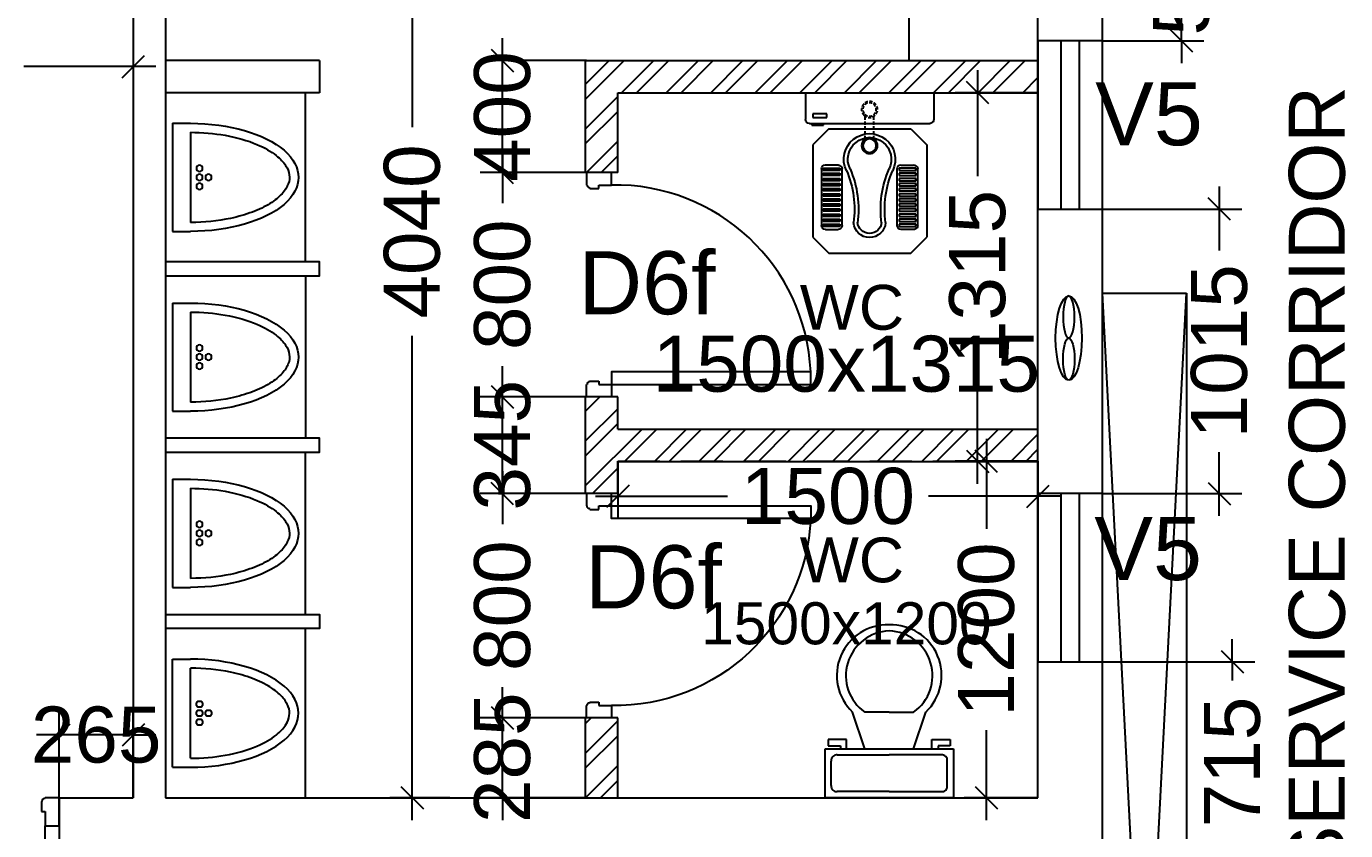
# Model space of a CAD drawing. Extents: x 6345096 to 6738923, y -6490958 to -6305885.
# Drawn here: x 6646148 to 6650858, y -6409542 to -6406673 of the extents above; entities that cross this region are included whole.
import ezdxf
from ezdxf.enums import TextEntityAlignment as Align

# ---------------------------------------------------------------- set-up
doc = ezdxf.new("R2010")
doc.units = 0
doc.header["$LTSCALE"] = 600
doc.header["$MEASUREMENT"] = 0
doc.header["$PDMODE"] = 35
doc.linetypes.add('HIDDEN', pattern=[0.375, 0.25, -0.125])
doc.layers.get('0').update_dxf_attribs({"linetype": 'CONTINUOUS'})
doc.layers.get('Defpoints').update_dxf_attribs({"linetype": 'CONTINUOUS'})
for name, color, linetype in [('8', 8, 'CONTINUOUS'), ('DOOR', 32, 'CONTINUOUS'), ('Duct', 8, 'CONTINUOUS'), ('Exaust', 8, 'CONTINUOUS'), ('HS', 251, 'CONTINUOUS'), ('joinery', 7, 'CONTINUOUS'), ('Room Dim', 1, 'CONTINUOUS'), ('T Wall', 8, 'CONTINUOUS'), ('TEXT', 6, 'CONTINUOUS'), ('toi-fix', 46, 'CONTINUOUS'), ('Toi. Wall Hat', 3, 'CONTINUOUS'), ('Walls', 7, 'CONTINUOUS'), ('WIN', 151, 'CONTINUOUS'), ('Working Dim', 5, 'CONTINUOUS')]:
    doc.layers.add(name, color=color, linetype=linetype)
doc.styles.add('ari', font='arial.ttf')
doc.styles.add('ARIAL', font='arial.ttf')
doc.dimstyles.new('int. dim', dxfattribs={"dimtxt": 200, "dimasz": 80, "dimexe": 80, "dimexo": 0, "dimgap": 70, "dimtad": 0, "dimdec": 0, "dimzin": 12, "dimdsep": 46, "dimtxsty": 'ari', "dimblk": 'OBLIQUE', "dimcen": 2, "dimdle": 80, "dimclrd": 256, "dimclre": 256, "dimclrt": 6, "dimadec": 0, "dimazin": 0, "dimtfac": 1, "dimtdec": 0, "dimtix": 1, "dimtmove": 2, "dimatfit": 3, "dimfxl": 1, "dimtolj": 1, "dimtzin": 0, "dimlwd": -1, "dimlwe": -1, "dimarcsym": 0})

# ---------------------------------------------------------------- blocks, each defined once
blk = doc.blocks.new('A$C153C7E87')
at = {"layer": 'Exaust', "color": 10, "extrusion": (0, 0, -1)}
for centre, major_axis, ratio in [((0, 0), (150.2, 0.1), 0.312125), ((-75.1, 0), (75.1, 0), 0.271389)]:
    blk.add_ellipse(centre, major_axis=major_axis, ratio=ratio, start_param=3.141593, end_param=9.424778, dxfattribs=at)
at = {"layer": 'Exaust', "color": 10}
blk.add_ellipse((75.1, 0), major_axis=(75.1, 0), ratio=0.271389, dxfattribs=at)
blk = doc.blocks.new('Z$W@#1841')
at = {"layer": 'DOOR'}
for p, q in [((-267.6, -167.4), (-317.3, -167.4)), ((-317.3, -167.4), (-317.3, -267.4)), ((-267.6, -217.9), (-267.6, -167.4)), ((533, -217.9), (533, -167.4)), ((533, -167.4), (582.7, -167.4)), ((582.7, -167.4), (582.7, -267.4)), ((-254.1, -217.9), (-267.6, -217.9)), ((-254.1, -253.9), (-254.1, -217.9)), ((519.5, -253.9), (519.5, -217.9)), ((519.5, -217.9), (533, -217.9)), ((-317.3, -267.4), (-267.6, -267.4)), ((-267.6, -267.4), (-267.6, -265.2)), ((-254.1, -253.9), (-256.3, -253.9)), ((519.5, -253.9), (521.7, -253.9)), ((533, -267.4), (533, -265.2)), ((582.7, -267.4), (533, -267.4))]:
    blk.add_line(p, q, dxfattribs=at)
blk.add_lwpolyline([(482.5, 633.2), (482.5, -167.4), (533, -167.4), (533, 633.2)], close=True, dxfattribs=at)
at = {"layer": 'DOOR', "color": 145}
blk.add_arc((518.4, -152.1), 786.1, 92.6177, 181.1129, dxfattribs=at)
at = {"layer": 'DOOR'}
for centre, start, end in [((-267.6, -253.9), 270, 0), ((533, -253.9), 180, 270)]:
    blk.add_arc(centre, 11.2, start, end, dxfattribs=at)
blk = doc.blocks.new('A$C70ED7303')
at = {"layer": 'toi-fix', "color": 8}
for p, q in [((0, 0), (229, 0)), ((229, 0), (229, -174.4)), ((-229, 0), (0, 0)), ((-229, -174.4), (-229, 0)), ((-207.2, -43.6), (-207.2, -130.8)), ((0, -21.8), (-185.4, -21.8)), ((0, -21.8), (185.4, -21.8)), ((207.2, -43.6), (207.2, -130.8)), ((229, -174.4), (-229, -174.4)), ((-218.1, -207.2), (-218.1, -185.4)), ((-218.1, -185.4), (-174.4, -185.4)), ((-185.4, -152.6), (0, -152.6)), ((-174.4, -185.4), (-174.4, -174.4)), ((-152.6, -174.4), (-152.6, -207.2)), ((-87.2, -174.4), (-130.8, -305.3)), ((185.4, -152.6), (0, -152.6)), ((87.2, -174.4), (130.8, -305.3)), ((152.6, -174.4), (152.6, -207.2)), ((174.4, -185.4), (174.4, -174.4)), ((218.1, -185.4), (174.4, -185.4)), ((218.1, -207.2), (218.1, -185.4)), ((-152.6, -207.2), (-218.1, -207.2)), ((152.6, -207.2), (218.1, -207.2)), ((0, -305.3), (-87.2, -305.3)), ((0, -305.3), (87.2, -305.3))]:
    blk.add_line(p, q, dxfattribs=at)
for centre, major_axis, start_param, end_param in [((-188.1, -40.9), (13.6, -13.6), 2.214297, 4.068888), ((188.1, -40.9), (13.6, -13.6), 0.643501, 2.498091), ((-188.1, -133.6), (-13.6, -13.6), 5.35589, 7.21048), ((188.1, -133.6), (-13.6, -13.6), 0.643501, 2.498091), ((-6.6, -436.2), (-127.6, -127.6), 4.686239, 7.105146), ((4.7, -435.5), (-112.7, -112.7), 4.541602, 7.039318), ((6.6, -436.2), (55.8, -171.6), -0.351019, 2.067888), ((-4.7, -435.5), (-112.7, -112.7), 0.814663, 3.31238)]:
    blk.add_ellipse(centre, major_axis=major_axis, ratio=1, start_param=start_param, end_param=end_param, dxfattribs=at)
blk = doc.blocks.new('URI')
at = {"layer": 'toi-fix', "color": 8}
for p, q in [((0, 0), (0, 75)), ((412.5, 75), (37.5, 75)), ((450, 0), (450, 75)), ((450, 0), (0, 0))]:
    blk.add_line(p, q, dxfattribs=at)
for centre in [(187.5, 112.5), (225, 150), (225, 112.5), (262.5, 112.5)]:
    blk.add_circle(centre, 13, dxfattribs=at)
blk.add_ellipse((225, 75), major_axis=(0, -450), ratio=0.5, start_param=1.570796, end_param=4.712389, dxfattribs=at)
blk.add_open_spline([(412.5, 75), (412.5, 124.2), (408.2, 173.3), (391.4, 268.1), (378.3, 313.3), (348.4, 383.5), (332.7, 410.7), (302.5, 449), (288.3, 462.2), (261, 480.2), (247.9, 485), (222.9, 488.5), (210.7, 487.2), (184.7, 477.8), (170.9, 469.5), (143, 444.1), (129.1, 427.1), (103, 385.3), (91, 360.6), (70, 305.1), (61.2, 274.4), (43.3, 189.6), (37.5, 132.5), (37.5, 75.3), (37.5, 75.1), (37.5, 75)], degree=3, knots=[1.570797, 1.570797, 1.570797, 1.570797, 1.912721, 1.912721, 2.274933, 2.274933, 2.575852, 2.575852, 2.824182, 2.824182, 3.072511, 3.072511, 3.320841, 3.320841, 3.569171, 3.569171, 3.817501, 3.817501, 4.06583, 4.06583, 4.31416, 4.31416, 4.71135, 4.71135, 4.712389, 4.712389, 4.712389, 4.712389], dxfattribs=at)
blk = doc.blocks.new('A$C37B60793')
at = {"layer": 'toi-fix', "color": 8}
for p, q in [((0, 303.1), (127, 303.1)), ((0, -306.5), (0, 303.1)), ((146, -287.4), (146, 284.1)), ((171.2, 195), (247.4, 271.2)), ((247.4, 271.2), (685.9, 271.2)), ((762.1, 195), (685.9, 271.2)), ((171.2, -195.4), (171.2, 195)), ((343.3, 148.1), (343.3, 207.9)), ((358.5, 218.7), (358.5, 139.2)), ((369.5, 218.7), (358.5, 218.7)), ((362.3, 226.9), (630.5, 226.9)), ((369.5, 139.2), (369.5, 218.7)), ((382.7, 218.7), (382.7, 139.2)), ((393.7, 218.7), (382.7, 218.7)), ((393.7, 139.2), (393.7, 218.7)), ((406.9, 218.7), (406.9, 139.2)), ((417.9, 218.7), (406.9, 218.7)), ((417.9, 139.2), (417.9, 218.7)), ((431, 218.7), (431, 139.2)), ((442.1, 218.7), (431, 218.7)), ((442.1, 139.2), (442.1, 218.7)), ((455.2, 218.7), (455.2, 139.2)), ((466.3, 218.7), (455.2, 218.7)), ((466.3, 139.2), (466.3, 218.7)), ((479.4, 218.7), (479.4, 139.2)), ((490.5, 218.7), (479.4, 218.7)), ((490.5, 139.2), (490.5, 218.7)), ((503.6, 218.7), (503.6, 139.2)), ((514.6, 218.7), (503.6, 218.7)), ((514.6, 139.2), (514.6, 218.7)), ((527.8, 218.7), (527.8, 139.2)), ((538.8, 218.7), (527.8, 218.7)), ((538.8, 139.2), (538.8, 218.7)), ((552, 218.7), (552, 139.2)), ((563, 218.7), (552, 218.7)), ((563, 139.2), (563, 218.7)), ((576.2, 218.7), (576.2, 139.2)), ((587.2, 218.7), (576.2, 218.7)), ((587.2, 139.2), (587.2, 218.7)), ((600.4, 218.7), (600.4, 139.2)), ((611.4, 218.7), (600.4, 218.7)), ((611.4, 139.2), (611.4, 218.7)), ((624.5, 218.7), (624.5, 139.2)), ((635.6, 218.7), (624.5, 218.7)), ((635.6, 139.2), (635.6, 218.7)), ((649.5, 207.9), (649.5, 148.1)), ((762.1, -195.4), (762.1, 195)), ((358.5, 139.2), (369.5, 139.2)), ((630.5, 129.1), (362.3, 129.1)), ((382.7, 139.2), (393.7, 139.2)), ((406.9, 139.2), (417.9, 139.2)), ((431, 139.2), (442.1, 139.2)), ((455.2, 139.2), (466.3, 139.2)), ((479.4, 139.2), (490.5, 139.2)), ((503.6, 139.2), (514.6, 139.2)), ((527.8, 139.2), (538.8, 139.2)), ((552, 139.2), (563, 139.2)), ((576.2, 139.2), (587.2, 139.2)), ((600.4, 139.2), (611.4, 139.2)), ((624.5, 139.2), (635.6, 139.2)), ((343.3, -151.5), (343.3, -211.2)), ((358.5, -222), (358.5, -142.6)), ((358.5, -142.6), (369.5, -142.6)), ((630.5, -132.4), (362.3, -132.4)), ((369.5, -142.6), (369.5, -222)), ((382.7, -222), (382.7, -142.6)), ((382.7, -142.6), (393.7, -142.6)), ((393.7, -142.6), (393.7, -222)), ((406.9, -222), (406.9, -142.6)), ((406.9, -142.6), (417.9, -142.6)), ((417.9, -142.6), (417.9, -222)), ((431, -222), (431, -142.6)), ((431, -142.6), (442.1, -142.6)), ((442.1, -142.6), (442.1, -222)), ((455.2, -222), (455.2, -142.6)), ((455.2, -142.6), (466.3, -142.6)), ((466.3, -142.6), (466.3, -222)), ((479.4, -222), (479.4, -142.6)), ((479.4, -142.6), (490.5, -142.6)), ((490.5, -142.6), (490.5, -222)), ((503.6, -222), (503.6, -142.6)), ((503.6, -142.6), (514.6, -142.6)), ((514.6, -142.6), (514.6, -222)), ((527.8, -222), (527.8, -142.6)), ((527.8, -142.6), (538.8, -142.6)), ((538.8, -142.6), (538.8, -222)), ((552, -222), (552, -142.6)), ((552, -142.6), (563, -142.6)), ((563, -142.6), (563, -222)), ((576.2, -222), (576.2, -142.6)), ((576.2, -142.6), (587.2, -142.6)), ((587.2, -142.6), (587.2, -222)), ((600.4, -222), (600.4, -142.6)), ((600.4, -142.6), (611.4, -142.6)), ((611.4, -142.6), (611.4, -222)), ((624.5, -222), (624.5, -142.6)), ((624.5, -142.6), (635.6, -142.6)), ((635.6, -142.6), (635.6, -222)), ((649.5, -211.2), (649.5, -151.5)), ((117.8, -205), (100.3, -205)), ((100.3, -205), (100.3, -270.7)), ((117.8, -270.7), (117.8, -205)), ((153.7, -221.4), (147.5, -221.4)), ((147.5, -221.4), (147.5, -276.8)), ((153.7, -276.8), (153.7, -221.4)), ((171.2, -195.4), (247.4, -271.6)), ((369.5, -222), (358.5, -222)), ((362.3, -230.3), (630.5, -230.3)), ((393.7, -222), (382.7, -222)), ((417.9, -222), (406.9, -222)), ((442.1, -222), (431, -222)), ((466.3, -222), (455.2, -222)), ((490.5, -222), (479.4, -222)), ((514.6, -222), (503.6, -222)), ((538.8, -222), (527.8, -222)), ((563, -222), (552, -222)), ((587.2, -222), (576.2, -222)), ((611.4, -222), (600.4, -222)), ((635.6, -222), (624.5, -222)), ((685.9, -271.6), (762.1, -195.4)), ((0, -306.5), (127, -306.5)), ((100.3, -270.7), (117.8, -270.7)), ((147.5, -276.8), (153.7, -276.8)), ((247.4, -271.6), (685.9, -271.6))]:
    blk.add_line(p, q, dxfattribs=at)
at = {"layer": 'toi-fix', "color": 8, "linetype": 'HIDDEN', "ltscale": 0.1}
for p, q in [((219.3, 19), (111.7, 19)), ((219.3, -22.3), (111.7, -22.3))]:
    blk.add_line(p, q, dxfattribs=at)
at = {"layer": 'toi-fix', "color": 8, "extrusion": (0, 0, -1)}
for centre, major_axis, start_param, end_param in [((127, 284.1), (-13.5, -13.5), 2.356194, 3.926991), ((362.3, 207.9), (13.5, -13.5), 2.356194, 3.926991), ((630.5, 207.9), (-13.5, -13.5), 2.356194, 3.926991), ((316.3, -1.7), (0, -122.2), -0.449608, 3.591264), ((362.3, 148.1), (-13.5, -13.5), -0.785398, 0.785398), ((630.5, 148.1), (-13.5, -13.5), 3.926991, 5.497787), ((316.3, -1.7), (0, -103.2), -0.449671, 3.591202), ((554, 536.4), (-29.4, -484.3), -0.19615, 0.346746), ((554, 536.4), (-11.6, -466), -0.160496, 0.3824), ((611.1, -1.7), (-54, -54), 2.434309, 5.419673), ((251.3, -1.7), (-26.9, -26.9), 0.785398, 7.068583), ((251.3, -1.7), (-22.5, -22.5), 0.785398, 7.068583), ((611.1, -1.7), (40.6, -40.6), 4.005105, 6.990469), ((554, -539.7), (29.4, -484.3), 2.794864, 3.33776), ((554, -539.7), (11.6, -466), 2.7592, 3.302095), ((362.3, -151.5), (13.5, -13.5), 2.356194, 3.926991), ((630.5, -151.5), (13.5, -13.5), 3.926991, 5.497787), ((362.3, -211.2), (-13.5, -13.5), -0.785398, 0.785398), ((630.5, -211.2), (13.5, -13.5), 5.497787, 7.068583), ((127, -287.4), (13.5, -13.5), 5.497787, 7.068583)]:
    blk.add_ellipse(centre, major_axis=major_axis, ratio=1, start_param=start_param, end_param=end_param, dxfattribs=at)
at = {"layer": 'toi-fix', "color": 8, "linetype": 'HIDDEN', "ltscale": 0.1, "extrusion": (0, 0, -1)}
for major_axis, start_param, end_param in [((26.9, -26.9), 2.356194490188911, 8.639379797368496), ((22.5, -22.5), 2.356194490188169, 8.639379797367756)]:
    blk.add_ellipse((79.7, -1.7), major_axis=major_axis, ratio=1, start_param=start_param, end_param=end_param, dxfattribs=at)
blk = doc.blocks.new('_Oblique')
at = {"color": 0, "linetype": 'ByBlock', "lineweight": -2}
blk.add_line((-0.5, -0.5), (0.5, 0.5), dxfattribs=at)
blk = doc.blocks.new('*D1047')
at = {"layer": 'Defpoints', "color": 0, "transparency": 16777216}
for p in [(6649989.5, -6408939.7, 3.4), (6650453.3, -6408939.7), (6649988.8, -6409654.7)]:
    blk.add_point(p, dxfattribs=at)
at = {"layer": 'Working Dim', "transparency": 16777216}
for p, q in [((6650453.3, -6408939.7), (6650453.3, -6408859.7)), ((6649989.5, -6408939.7), (6650533.3, -6408939.7)), ((6650453.3, -6408939.7), (6650453.3, -6409006.4)), ((6650453.3, -6409654.7), (6650453.3, -6409588.1)), ((6649988.8, -6409654.7), (6650533.3, -6409654.7)), ((6650453.3, -6409654.7), (6650453.3, -6409734.7))]:
    blk.add_line(p, q, dxfattribs=at)
at = {"layer": 'Working Dim', "transparency": 16777216, "xscale": 80, "yscale": 80, "zscale": 80}
for p, rotation in [((6650453.3, -6408939.7), 270), ((6650453.3, -6409654.7), 90)]:
    blk.add_blockref('_Oblique', p, dxfattribs=dict(at, rotation=rotation))
at = {"layer": 'Working Dim', "color": 6, "transparency": 16777216, "insert": (6650453.3, -6409297.2), "char_height": 200, "attachment_point": 5, "rotation": 90, "style": 'ari'}
blk.add_mtext('\\A1;715', dxfattribs=at)
blk = doc.blocks.new('*D1048')
at = {"layer": 'Defpoints', "color": 0, "transparency": 16777216}
for p in [(6649989.5, -6407324.7, 3.4), (6650407, -6407324.7), (6649989.5, -6408339.7, 3.4)]:
    blk.add_point(p, dxfattribs=at)
at = {"layer": 'Working Dim', "transparency": 16777216}
for p, q in [((6650407, -6407244.7), (6650407, -6407472.3)), ((6649989.5, -6407324.7), (6650487, -6407324.7)), ((6650407, -6408419.7), (6650407, -6408192.2)), ((6649989.5, -6408339.7), (6650487, -6408339.7))]:
    blk.add_line(p, q, dxfattribs=at)
at = {"layer": 'Working Dim', "transparency": 16777216, "xscale": 80, "yscale": 80, "zscale": 80}
for p, rotation in [((6650407, -6407324.7), 90), ((6650407, -6408339.7), 270)]:
    blk.add_blockref('_Oblique', p, dxfattribs=dict(at, rotation=rotation))
at = {"layer": 'Working Dim', "color": 6, "transparency": 16777216, "insert": (6650407, -6407832.2), "char_height": 200, "attachment_point": 5, "rotation": 90, "style": 'ari'}
blk.add_mtext('\\A1;1015', dxfattribs=at)
blk = doc.blocks.new('*D1050')
at = {"layer": 'Defpoints', "color": 0, "transparency": 16777216}
for p in [(6648259.5, -6408224.7, 3.4), (6649759.5, -6408224.7, 3.4), (6649759.5, -6408349.4)]:
    blk.add_point(p, dxfattribs=at)
at = {"layer": 'Working Dim', "transparency": 16777216}
for p, q in [((6648259.5, -6408224.7), (6648259.5, -6408429.4)), ((6649759.5, -6408224.7), (6649759.5, -6408429.4)), ((6648179.5, -6408349.4), (6648650.6, -6408349.4)), ((6649839.5, -6408349.4), (6649368.4, -6408349.4))]:
    blk.add_line(p, q, dxfattribs=at)
at = {"layer": 'Working Dim', "transparency": 16777216, "xscale": 80, "yscale": 80, "zscale": 80, "rotation": 180}
blk.add_blockref('_Oblique', (6648259.5, -6408349.4), dxfattribs=at)
at = {"layer": 'Working Dim', "transparency": 16777216, "xscale": 80, "yscale": 80, "zscale": 80}
blk.add_blockref('_Oblique', (6649759.5, -6408349.4), dxfattribs=at)
at = {"layer": 'Working Dim', "color": 6, "transparency": 16777216, "insert": (6649009.5, -6408349.4), "char_height": 200, "attachment_point": 5, "style": 'ari'}
blk.add_mtext('\\A1;1500', dxfattribs=at)
blk = doc.blocks.new('*D1051')
at = {"layer": 'Defpoints', "color": 0, "transparency": 16777216}
for p in [(6649759.5, -6406909.7, 3.4), (6649543.8, -6408224.7), (6649759.5, -6408224.7)]:
    blk.add_point(p, dxfattribs=at)
at = {"layer": 'Working Dim', "transparency": 16777216}
for p, q in [((6649543.8, -6406829.7), (6649543.8, -6407207.3)), ((6649759.5, -6406909.7), (6649463.8, -6406909.7)), ((6649543.8, -6408304.7), (6649543.8, -6407927.2)), ((6649759.5, -6408224.7), (6649463.8, -6408224.7))]:
    blk.add_line(p, q, dxfattribs=at)
at = {"layer": 'Working Dim', "transparency": 16777216, "xscale": 80, "yscale": 80, "zscale": 80}
for p, rotation in [((6649543.8, -6406909.7), 90), ((6649543.8, -6408224.7), 270)]:
    blk.add_blockref('_Oblique', p, dxfattribs=dict(at, rotation=rotation))
at = {"layer": 'Working Dim', "color": 6, "transparency": 16777216, "insert": (6649543.8, -6407567.2), "char_height": 200, "attachment_point": 5, "rotation": 90, "style": 'ari'}
blk.add_mtext('\\A1;1315', dxfattribs=at)
blk = doc.blocks.new('*D1052')
at = {"layer": 'Defpoints', "color": 0, "transparency": 16777216}
for p in [(6649759.5, -6408224.7), (6649575.4, -6409424.7), (6649759.5, -6409424.7, 3.4)]:
    blk.add_point(p, dxfattribs=at)
at = {"layer": 'Working Dim', "transparency": 16777216}
for p, q in [((6649575.4, -6408144.7), (6649575.4, -6408465.9)), ((6649759.5, -6408224.7), (6649495.4, -6408224.7)), ((6649575.4, -6409504.7), (6649575.4, -6409183.6)), ((6649759.5, -6409424.7), (6649495.4, -6409424.7))]:
    blk.add_line(p, q, dxfattribs=at)
at = {"layer": 'Working Dim', "transparency": 16777216, "xscale": 80, "yscale": 80, "zscale": 80}
for p, rotation in [((6649575.4, -6408224.7), 90), ((6649575.4, -6409424.7), 270)]:
    blk.add_blockref('_Oblique', p, dxfattribs=dict(at, rotation=rotation))
at = {"layer": 'Working Dim', "color": 6, "transparency": 16777216, "insert": (6649575.4, -6408824.7), "char_height": 200, "attachment_point": 5, "rotation": 90, "style": 'ari'}
blk.add_mtext('\\A1;1200', dxfattribs=at)
blk = doc.blocks.new('*D1061')
at = {"layer": 'Defpoints', "color": 0, "transparency": 16777216}
for p in [(6647659.4, -6405384.7, 3.4), (6647525.2, -6409424.7), (6647659.4, -6409424.7, 3.4)]:
    blk.add_point(p, dxfattribs=at)
at = {"layer": 'Working Dim', "transparency": 16777216}
for p, q in [((6647525.2, -6405304.7), (6647525.2, -6407032.4)), ((6647659.4, -6405384.7), (6647445.2, -6405384.7)), ((6647525.2, -6409504.7), (6647525.2, -6407777.1)), ((6647659.4, -6409424.7), (6647445.2, -6409424.7))]:
    blk.add_line(p, q, dxfattribs=at)
at = {"layer": 'Working Dim', "transparency": 16777216, "xscale": 80, "yscale": 80, "zscale": 80}
for p, rotation in [((6647525.2, -6405384.7), 90), ((6647525.2, -6409424.7), 270)]:
    blk.add_blockref('_Oblique', p, dxfattribs=dict(at, rotation=rotation))
at = {"layer": 'Working Dim', "color": 6, "transparency": 16777216, "insert": (6647525.2, -6407404.7), "char_height": 200, "attachment_point": 5, "rotation": 90, "style": 'ari'}
blk.add_mtext('\\A1;4040', dxfattribs=at)
blk = doc.blocks.new('*D1066')
at = {"layer": 'Defpoints', "color": 0, "transparency": 16777216}
for p in [(6645029.4, -6406682.1, 3.4), (6646529.4, -6406682.1, 3.4), (6646529.4, -6406816.7)]:
    blk.add_point(p, dxfattribs=at)
at = {"layer": 'Working Dim', "transparency": 16777216}
for p, q in [((6645029.4, -6406682.1), (6645029.4, -6406896.7)), ((6646529.4, -6406682.1), (6646529.4, -6406896.7)), ((6644949.4, -6406816.7), (6645420.5, -6406816.7)), ((6646609.4, -6406816.7), (6646138.2, -6406816.7))]:
    blk.add_line(p, q, dxfattribs=at)
at = {"layer": 'Working Dim', "transparency": 16777216, "xscale": 80, "yscale": 80, "zscale": 80, "rotation": 180}
blk.add_blockref('_Oblique', (6645029.4, -6406816.7), dxfattribs=at)
at = {"layer": 'Working Dim', "transparency": 16777216, "xscale": 80, "yscale": 80, "zscale": 80}
blk.add_blockref('_Oblique', (6646529.4, -6406816.7), dxfattribs=at)
at = {"layer": 'Working Dim', "color": 6, "transparency": 16777216, "insert": (6645779.4, -6406816.7), "char_height": 200, "attachment_point": 5, "style": 'ari'}
blk.add_mtext('\\A1;1500', dxfattribs=at)
blk = doc.blocks.new('*D1303')
at = {"layer": 'Defpoints', "color": 0, "transparency": 16777216}
for p in [(6649989.5, -6406219.9, 3.4), (6650272, -6406219.9), (6649989.5, -6406724.7, 3.4)]:
    blk.add_point(p, dxfattribs=at)
at = {"layer": 'Working Dim', "transparency": 16777216}
for p, q in [((6650272, -6406219.9), (6650272, -6406139.9)), ((6649989.5, -6406219.9), (6650352, -6406219.9)), ((6650272, -6406724.7), (6650272, -6406219.9)), ((6649989.5, -6406724.7), (6650352, -6406724.7)), ((6650272, -6406724.7), (6650272, -6406804.7))]:
    blk.add_line(p, q, dxfattribs=at)
at = {"layer": 'Working Dim', "transparency": 16777216, "xscale": 80, "yscale": 80, "zscale": 80}
for p, rotation in [((6650272, -6406219.9), 270), ((6650272, -6406724.7), 90)]:
    blk.add_blockref('_Oblique', p, dxfattribs=dict(at, rotation=rotation))
at = {"layer": 'Working Dim', "color": 6, "transparency": 16777216, "insert": (6650272, -6406472.3), "char_height": 200, "attachment_point": 5, "rotation": 90, "style": 'ari'}
blk.add_mtext('\\A1;505', dxfattribs=at)
blk = doc.blocks.new('*D1404')
at = {"layer": 'Defpoints', "color": 0, "transparency": 16777216}
for p in [(6646264.4, -6409200.9), (6646264.4, -6409424.7, 3.4), (6646529.4, -6409424.7)]:
    blk.add_point(p, dxfattribs=at)
at = {"layer": 'Working Dim', "transparency": 16777216}
for p, q in [((6646264.4, -6409424.7), (6646264.4, -6409120.9)), ((6646529.4, -6409424.7), (6646529.4, -6409120.9)), ((6646264.4, -6409200.9), (6646184.4, -6409200.9)), ((6646529.4, -6409200.9), (6646264.4, -6409200.9)), ((6646529.4, -6409200.9), (6646609.4, -6409200.9))]:
    blk.add_line(p, q, dxfattribs=at)
at = {"layer": 'Working Dim', "transparency": 16777216, "xscale": 80, "yscale": 80, "zscale": 80}
blk.add_blockref('_Oblique', (6646264.4, -6409200.9), dxfattribs=at)
at = {"layer": 'Working Dim', "transparency": 16777216, "xscale": 80, "yscale": 80, "zscale": 80, "rotation": 180}
blk.add_blockref('_Oblique', (6646529.4, -6409200.9), dxfattribs=at)
at = {"layer": 'Working Dim', "color": 6, "transparency": 16777216, "insert": (6646396.9, -6409200.9), "char_height": 200, "attachment_point": 5, "style": 'ari'}
blk.add_mtext('\\A1;265', dxfattribs=at)
blk = doc.blocks.new('*D1405')
at = {"layer": 'Defpoints', "color": 0, "transparency": 16777216}
for p in [(6647847.5, -6409139.7), (6648147.6, -6409139.7, 3.4), (6648144.5, -6409424.7, 3.4)]:
    blk.add_point(p, dxfattribs=at)
at = {"layer": 'Working Dim', "transparency": 16777216}
for p, q in [((6647847.5, -6409139.7), (6647847.5, -6409059.7)), ((6648147.6, -6409139.7), (6647767.5, -6409139.7)), ((6647847.5, -6409424.7), (6647847.5, -6409139.7)), ((6648144.5, -6409424.7), (6647767.5, -6409424.7)), ((6647847.5, -6409424.7), (6647847.5, -6409504.7))]:
    blk.add_line(p, q, dxfattribs=at)
at = {"layer": 'Working Dim', "transparency": 16777216, "xscale": 80, "yscale": 80, "zscale": 80}
for p, rotation in [((6647847.5, -6409139.7), 270), ((6647847.5, -6409424.7), 90)]:
    blk.add_blockref('_Oblique', p, dxfattribs=dict(at, rotation=rotation))
at = {"layer": 'Working Dim', "color": 6, "transparency": 16777216, "insert": (6647847.5, -6409282.2), "char_height": 200, "attachment_point": 5, "rotation": 90, "style": 'ari'}
blk.add_mtext('\\A1;285', dxfattribs=at)
blk = doc.blocks.new('*D1406')
at = {"layer": 'Defpoints', "color": 0, "transparency": 16777216}
for p in [(6647847.5, -6408339.7), (6648144.5, -6408339.7, 3.4), (6648147.6, -6409139.7, 3.4)]:
    blk.add_point(p, dxfattribs=at)
at = {"layer": 'Working Dim', "transparency": 16777216}
for p, q in [((6647847.5, -6408259.7), (6647847.5, -6408449)), ((6648144.5, -6408339.7), (6647767.5, -6408339.7)), ((6647847.5, -6409219.7), (6647847.5, -6409030.5)), ((6648147.6, -6409139.7), (6647767.5, -6409139.7))]:
    blk.add_line(p, q, dxfattribs=at)
at = {"layer": 'Working Dim', "transparency": 16777216, "xscale": 80, "yscale": 80, "zscale": 80}
for p, rotation in [((6647847.5, -6408339.7), 90), ((6647847.5, -6409139.7), 270)]:
    blk.add_blockref('_Oblique', p, dxfattribs=dict(at, rotation=rotation))
at = {"layer": 'Working Dim', "color": 6, "transparency": 16777216, "insert": (6647847.5, -6408739.7), "char_height": 200, "attachment_point": 5, "rotation": 90, "style": 'ari'}
blk.add_mtext('\\A1;800', dxfattribs=at)
blk = doc.blocks.new('*D1407')
at = {"layer": 'Defpoints', "color": 0, "transparency": 16777216}
for p in [(6647847.5, -6407994.7), (6648144.5, -6407994.7, 3.4), (6648144.5, -6408339.7, 3.4)]:
    blk.add_point(p, dxfattribs=at)
at = {"layer": 'Working Dim', "transparency": 16777216}
for p, q in [((6647847.5, -6407994.7), (6647847.5, -6407914.7)), ((6648144.5, -6407994.7), (6647767.5, -6407994.7)), ((6647847.5, -6408339.7), (6647847.5, -6407994.7)), ((6648144.5, -6408339.7), (6647767.5, -6408339.7)), ((6647847.5, -6408339.7), (6647847.5, -6408419.7))]:
    blk.add_line(p, q, dxfattribs=at)
at = {"layer": 'Working Dim', "transparency": 16777216, "xscale": 80, "yscale": 80, "zscale": 80}
for p, rotation in [((6647847.5, -6407994.7), 270), ((6647847.5, -6408339.7), 90)]:
    blk.add_blockref('_Oblique', p, dxfattribs=dict(at, rotation=rotation))
at = {"layer": 'Working Dim', "color": 6, "transparency": 16777216, "insert": (6647847.5, -6408167.2), "char_height": 200, "attachment_point": 5, "rotation": 90, "style": 'ari'}
blk.add_mtext('\\A1;345', dxfattribs=at)
blk = doc.blocks.new('*D1408')
at = {"layer": 'Defpoints', "color": 0, "transparency": 16777216}
for p in [(6647847.5, -6407194.7), (6648147.6, -6407194.7, 3.4), (6648144.5, -6407994.7, 3.4)]:
    blk.add_point(p, dxfattribs=at)
at = {"layer": 'Working Dim', "transparency": 16777216}
for p, q in [((6647847.5, -6407114.7), (6647847.5, -6407304)), ((6648147.6, -6407194.7), (6647767.5, -6407194.7)), ((6647847.5, -6408074.7), (6647847.5, -6407885.5)), ((6648144.5, -6407994.7), (6647767.5, -6407994.7))]:
    blk.add_line(p, q, dxfattribs=at)
at = {"layer": 'Working Dim', "transparency": 16777216, "xscale": 80, "yscale": 80, "zscale": 80}
for p, rotation in [((6647847.5, -6407194.7), 90), ((6647847.5, -6407994.7), 270)]:
    blk.add_blockref('_Oblique', p, dxfattribs=dict(at, rotation=rotation))
at = {"layer": 'Working Dim', "color": 6, "transparency": 16777216, "insert": (6647847.5, -6407594.7), "char_height": 200, "attachment_point": 5, "rotation": 90, "style": 'ari'}
blk.add_mtext('\\A1;800', dxfattribs=at)
blk = doc.blocks.new('*D1409')
at = {"layer": 'Defpoints', "color": 0, "transparency": 16777216}
for p in [(6647847.5, -6406794.7), (6648147.6, -6406794.7, 3.4), (6648147.6, -6407194.7, 3.4)]:
    blk.add_point(p, dxfattribs=at)
at = {"layer": 'Working Dim', "transparency": 16777216}
for p, q in [((6647847.5, -6406794.7), (6647847.5, -6406714.7)), ((6648147.6, -6406794.7), (6647767.5, -6406794.7)), ((6647847.5, -6407194.7), (6647847.5, -6406794.7)), ((6648147.6, -6407194.7), (6647767.5, -6407194.7)), ((6647847.5, -6407194.7), (6647847.5, -6407274.7))]:
    blk.add_line(p, q, dxfattribs=at)
at = {"layer": 'Working Dim', "transparency": 16777216, "xscale": 80, "yscale": 80, "zscale": 80}
for p, rotation in [((6647847.5, -6406794.7), 270), ((6647847.5, -6407194.7), 90)]:
    blk.add_blockref('_Oblique', p, dxfattribs=dict(at, rotation=rotation))
at = {"layer": 'Working Dim', "color": 6, "transparency": 16777216, "insert": (6647847.5, -6406994.7), "char_height": 200, "attachment_point": 5, "rotation": 90, "style": 'ari'}
blk.add_mtext('\\A1;400', dxfattribs=at)
blk = doc.blocks.new('A$C2CD672AE')
at = {"layer": 'T Wall', "color": 8, "linetype": 'HIDDEN', "ltscale": 10000}
for p, q in [((116875, 49629.2, 3.4), (116325, 49629.2, 3.4)), ((116875, 49629.2, 3.4), (116875, 49514.2, 3.4)), ((116875, 49514.2, 3.4), (116325, 49514.2, 3.4))]:
    blk.add_line(p, q, dxfattribs=at)
at = {"layer": 'T Wall', "color": 8, "linetype": 'HIDDEN'}
for p, q in [((117825.1, 49629.2, 3.4), (119440.1, 49629.2, 3.4)), ((117825.1, 49229.2, 3.4), (117825.1, 49629.2, 3.4)), ((117940.1, 49514.2, 3.4), (119440.1, 49514.2, 3.4)), ((117940.1, 49229.2, 3.4), (117940.1, 49514.2, 3.4)), ((117940.1, 49229.2, 3.4), (117825.1, 49229.2, 3.4)), ((117825.1, 48084.2, 3.4), (117825.1, 48429.2, 3.4)), ((117940.1, 48429.2, 3.4), (117825.1, 48429.2, 3.4)), ((117940.1, 48314.2, 3.4), (117940.1, 48429.2, 3.4)), ((117940.1, 48314.2, 3.4), (119440.1, 48314.2, 3.4)), ((117940.1, 48199.2, 3.4), (119440.1, 48199.2, 3.4)), ((117940.1, 48084.2, 3.4), (117940.1, 48199.2, 3.4)), ((117940.1, 48084.2, 3.4), (117825.1, 48084.2, 3.4)), ((117825.1, 46999.2, 3.4), (117825.1, 47284.2, 3.4)), ((117940.1, 47284.2, 3.4), (117825.1, 47284.2, 3.4)), ((117940.1, 46999.2, 3.4), (117940.1, 47284.2, 3.4))]:
    blk.add_line(p, q, dxfattribs=at)
at = {"layer": 'T Wall', "color": 8, "linetype": 'HIDDEN', "ltscale": 10000, "elevation": 3.4}
for points in [[(116825, 48910.4), (116825, 49514.2)], [(116325, 48860.4), (116875, 48860.4), (116875, 48910.4), (116325, 48910.4)], [(116825, 48860.4), (116825, 48281.7)], [(116325, 48231.7), (116875, 48231.7), (116875, 48281.7), (116325, 48281.7)], [(116825, 47652.9), (116825, 48231.7)], [(116325, 47652.9), (116875, 47652.9), (116875, 47602.9), (116325, 47602.9)], [(116825, 46998.6), (116825, 47602.9)]]:
    blk.add_lwpolyline(points, dxfattribs=at)
at = {"layer": 'toi-fix', "color": 8, "linetype": 'HIDDEN'}
blk.add_line((118980.4, 49629.2, 3.4), (118980.4, 51039.2, 3.4), dxfattribs=at)
at = {"layer": 'Walls', "color": 8, "linetype": 'HIDDEN'}
for p, q in [((119670.1, 43009.2), (119670.1, 52014)), ((116210, 51154.2), (116210, 46999.2)), ((116325, 51039.2), (116325, 46999.2)), ((119440.1, 46999.2), (119440.1, 51039.2)), ((115945, 46999.2), (116210, 46999.2)), ((115945, 46999.2), (115945, 46769.2)), ((116325, 46999.2), (119440.1, 46999.2))]:
    blk.add_line(p, q, dxfattribs=at)

msp = doc.modelspace()

# ---------------------------------------------------------------- hatches: boundary and pattern name
at = {"layer": 'Toi. Wall Hat'}
h = msp.add_hatch(dxfattribs=at)
h.set_pattern_fill('ANSI32', color=10, scale=300, style=0)
h.set_pattern_definition([(45, (6648144.49, -6409424.75), (-79.5495, 79.5495), []), (45, (6648197.53, -6409424.75), (-79.5495, 79.5495), [])])
h.paths.add_polyline_path([(6649759.493, -6406909.748), (6649759.493, -6406794.748), (6648144.493, -6406794.748), (6648144.493, -6407194.748), (6648259.493, -6407194.748), (6648259.493, -6406909.748)])
h.paths.add_polyline_path([(6648259.493, -6408109.748), (6648259.493, -6407994.748), (6648144.493, -6407994.748), (6648144.493, -6408339.748), (6648259.493, -6408339.748), (6648259.493, -6408224.748), (6649759.493, -6408224.748), (6649759.493, -6408109.748)])
h.paths.add_polyline_path([(6648259.493, -6409139.748), (6648144.493, -6409139.748), (6648144.493, -6409424.748), (6648259.493, -6409424.748)])

# ---------------------------------------------------------------- linework, layer by layer
at = {"layer": 'Duct', "color": 8, "linetype": 'HIDDEN', "ltscale": 600}
for p, q in [((6649989.493, -6413414.748, 3.429), (6650289.493, -6407624.749, 3.429)), ((6650289.493, -6413414.748), (6649989.493, -6407624.749, 4.112))]:
    msp.add_line(p, q, dxfattribs=at)
at = {"layer": 'Duct', "color": 7, "linetype": 'HIDDEN', "ltscale": 600, "elevation": 3.429}
msp.add_lwpolyline([(6650289.493, -6413414.748), (6649989.493, -6413414.748), (6649989.493, -6407624.749), (6649989.493, -6407624.749), (6650289.493, -6407624.749), (6650289.493, -6407624.749), (6650289.493, -6413414.75), (6649989.493, -6413414.748)], dxfattribs=at)
at = {"layer": 'T Wall', "color": 6, "linetype": 'Continuous', "ltscale": 10000}
for p, q in [((6647194.357, -6406794.748, 3.429), (6646644.357, -6406794.748, 3.429)), ((6647194.357, -6406794.748, 3.429), (6647194.357, -6406909.748, 3.429)), ((6647194.357, -6406909.748, 3.429), (6646644.357, -6406909.748, 3.429))]:
    msp.add_line(p, q, dxfattribs=at)
at = {"layer": 'T Wall', "color": 6, "linetype": 'Continuous'}
for p, q in [((6648144.493, -6406794.748, 3.429), (6649759.493, -6406794.748, 3.429)), ((6648144.493, -6407194.748, 3.429), (6648144.493, -6406794.748, 3.429)), ((6648259.493, -6406909.748, 3.429), (6649759.493, -6406909.748, 3.429)), ((6648259.493, -6407194.748, 3.429), (6648259.493, -6406909.748, 3.429)), ((6648259.493, -6407194.748, 3.429), (6648144.493, -6407194.748, 3.429)), ((6648144.493, -6408339.748, 3.429), (6648144.493, -6407994.748, 3.429)), ((6648259.493, -6407994.748, 3.429), (6648144.493, -6407994.748, 3.429)), ((6648259.493, -6408109.748, 3.429), (6648259.493, -6407994.748, 3.429)), ((6648259.493, -6408109.748, 3.429), (6649759.493, -6408109.748, 3.429)), ((6648259.493, -6408224.748, 3.429), (6649759.493, -6408224.748, 3.429)), ((6648259.493, -6408339.748, 3.429), (6648259.493, -6408224.748, 3.429)), ((6648259.493, -6408339.748, 3.429), (6648144.493, -6408339.748, 3.429)), ((6648144.493, -6409424.748, 3.429), (6648144.493, -6409139.748, 3.429)), ((6648259.493, -6409139.748, 3.429), (6648144.493, -6409139.748, 3.429)), ((6648259.493, -6409424.748, 3.429), (6648259.493, -6409139.748, 3.429))]:
    msp.add_line(p, q, dxfattribs=at)
at = {"layer": 'T Wall', "color": 6, "linetype": 'Continuous', "ltscale": 10000, "elevation": 3.429}
for points in [[(6647144.357, -6407513.498), (6647144.357, -6406909.748)], [(6646644.357, -6407563.498), (6647194.357, -6407563.498), (6647194.357, -6407513.498), (6646644.357, -6407513.498)], [(6647144.357, -6407563.498), (6647144.357, -6408142.248)], [(6646644.357, -6408192.248), (6647194.357, -6408192.248), (6647194.357, -6408142.248), (6646644.357, -6408142.248)], [(6647144.357, -6408770.998), (6647144.357, -6408192.248)], [(6646644.357, -6408770.998), (6647194.357, -6408770.998), (6647194.357, -6408820.998), (6646644.357, -6408820.998)], [(6647144.357, -6409425.292), (6647144.357, -6408820.998)]]:
    msp.add_lwpolyline(points, dxfattribs=at)
at = {"layer": 'toi-fix'}
msp.add_line((6649299.772, -6406794.748, 3.429), (6649299.772, -6405384.749, 3.429), dxfattribs=at)
at = {"layer": 'Walls'}
for p, q in [((6649989.493, -6413414.748), (6649989.492, -6404409.869)), ((6646529.357, -6405269.749), (6646529.357, -6409424.748)), ((6646644.357, -6405384.749), (6646644.357, -6409424.748)), ((6649759.493, -6409424.748), (6649759.493, -6405384.749)), ((6646264.357, -6409424.748), (6646529.357, -6409424.748)), ((6646264.357, -6409424.748), (6646264.357, -6409654.748)), ((6646644.357, -6409424.748), (6649759.493, -6409424.748))]:
    msp.add_line(p, q, dxfattribs=at)
at = {"layer": 'WIN', "linetype": 'Continuous'}
for points, elevation in [([(6649989.493, -6407324.748), (6649989.493, -6406724.748), (6649759.493, -6406724.748), (6649759.492, -6407324.748)], 3.429), ([(6649908.152, -6407324.748), (6649908.152, -6406724.748), (6649840.833, -6406724.748), (6649840.833, -6407324.748)], 3.429), ([(6649989.493, -6408939.748), (6649989.493, -6408339.748), (6649759.493, -6408339.748), (6649759.492, -6408939.748)], 4.125), ([(6649908.151, -6408939.748), (6649908.151, -6408339.748), (6649840.833, -6408339.748), (6649840.833, -6408939.748)], 4.125)]:
    msp.add_lwpolyline(points, close=True, dxfattribs=dict(at, elevation=elevation))

# ---------------------------------------------------------------- block references
at = {"layer": 'DOOR', "yscale": 0.8571428582072258, "zscale": 0.8571428582072258, "rotation": 270}
for p, xscale in [((6646669.357, -6407404.47, 3.429), -0.8571428582072258), ((6646669.357, -6408045.741, 3.429), -0.8571428582072258), ((6646669.357, -6408674.491, 3.429), -0.8571428582072258), ((6646669.357, -6408930.278, 3.429), 0.8571428582072258)]:
    msp.add_blockref('URI', p, dxfattribs=dict(at, xscale=xscale))
at = {"layer": 'DOOR', "linetype": 'Continuous', "yscale": 0.8887360543012619, "zscale": 0.8887360543012619, "rotation": 270}
for p, xscale in [((6648385.292, -6407476.739, 3.429), 0.8887360543012619), ((6648385.292, -6408857.758, 3.429), -0.8887360543012619)]:
    msp.add_blockref('Z$W@#1841', p, dxfattribs=dict(at, xscale=xscale))
at = {"layer": 'DOOR', "linetype": 'Continuous', "rotation": 180}
msp.add_blockref('Z$W@#1841', (6645947.073, -6409692.157, 3.429), dxfattribs=at)
at = {"layer": 'Exaust', "linetype": 'Continuous', "xscale": -1, "rotation": 270}
msp.add_blockref('A$C153C7E87', (6649869.493, -6407785.059, 3.429), dxfattribs=at)
at = {"layer": 'HS'}
msp.add_blockref('A$C2CD672AE', (6530319.294, -6456423.902, 8.17), dxfattribs=at)
at = {"layer": 'toi-fix', "color": 7, "xscale": 0.7511875331401825, "yscale": 0.7511875331401825, "zscale": 0.7511875331401825, "rotation": 270}
msp.add_blockref('A$C37B60793', (6649159.493, -6406909.708, 3.429), dxfattribs=at)
at = {"layer": 'toi-fix', "linetype": 'Continuous', "rotation": 180}
msp.add_blockref('A$C70ED7303', (6649228.388, -6409424.748, 3.429), dxfattribs=at)

# ---------------------------------------------------------------- texts
at = {"layer": '8', "color": 6, "style": 'ari'}
for p in [(6648363.64, -6407700.215), (6648386.76, -6408749.139)]:
    msp.add_text('D6f', height=225, dxfattribs=at).set_placement(p, align=Align.CENTER)
at = {"layer": 'joinery', "style": 'ari'}
for p in [(6650155.968, -6407097.151, 3.429), (6650152.767, -6408648.218, 4.125)]:
    msp.add_text('V5', height=225, dxfattribs=at).set_placement(p, align=Align.CENTER)
at = {"layer": 'Room Dim', "style": 'ARIAL'}
for s, height, p in [('1500x1315', 200, (6649075.431, -6407976.344, 3.429)), ('1500x1200', 150, (6649075.431, -6408877.497, 3.429))]:
    msp.add_text(s, height=height, dxfattribs=at).set_placement(p, align=Align.CENTER)
at = {"layer": 'TEXT', "color": 7, "style": 'ARIAL'}
msp.add_text('1200 mmm WIDE SERVICE CORRIDOR', height=200, rotation=90, dxfattribs=at).set_placement((6650855.073, -6409439.558, 6.806), align=Align.CENTER)
for p in [(6649095.185, -6407755.234, 3.429), (6649095.185, -6408656.387, 3.429)]:
    msp.add_text('WC', height=160, dxfattribs=at).set_placement(p, align=Align.CENTER)

# ---------------------------------------------------------------- dimensions: what is measured, and where the dimension line sits
at = {"layer": 'Working Dim', "color": 6}
for base, p1, p2, picture, middle in [((6647525.153, -6409424.748), (6647659.357, -6405384.749, 3.421), (6647659.357, -6409424.748, 3.421), '*D1061', (6647525.153, -6407404.749)), ((6650272.044, -6406219.947), (6649989.492, -6406724.748, 3.429), (6649989.493, -6406219.947, 3.429), '*D1303', (6650272.044, -6406472.348)), ((6647847.462, -6406794.748), (6648147.637, -6407194.748, 3.429), (6648147.637, -6406794.748, 3.429), '*D1409', (6647847.462, -6406994.748)), ((6649543.8, -6408224.748), (6649759.493, -6406909.748, 3.429), (6649759.493, -6408224.748), '*D1051', (6649543.8, -6407567.248)), ((6647847.462, -6407194.748), (6648144.493, -6407994.748, 3.429), (6648147.637, -6407194.748, 3.429), '*D1408', (6647847.462, -6407594.748)), ((6650406.986, -6407324.748), (6649989.493, -6408339.748, 3.429), (6649989.492, -6407324.748, 3.429), '*D1048', (6650406.986, -6407832.248)), ((6647847.462, -6407994.748), (6648144.493, -6408339.748, 3.429), (6648144.493, -6407994.748, 3.429), '*D1407', (6647847.462, -6408167.248)), ((6649575.389, -6409424.748), (6649759.493, -6408224.748), (6649759.493, -6409424.748, 3.421), '*D1052', (6649575.389, -6408824.748)), ((6647847.462, -6408339.748), (6648147.637, -6409139.74, 3.429), (6648144.493, -6408339.748, 3.429), '*D1406', (6647847.462, -6408739.744)), ((6650453.287, -6408939.748), (6649988.782, -6409654.748), (6649989.493, -6408939.748, 3.429), '*D1047', (6650453.287, -6409297.248)), ((6647847.462, -6409139.74), (6648144.493, -6409424.748, 3.429), (6648147.637, -6409139.74, 3.429), '*D1405', (6647847.462, -6409282.244))]:
    dim = msp.add_linear_dim(base=base, p1=p1, p2=p2, angle=90, dimstyle='int. dim', override={"dimtxt": 200, "dimarcsym": 1}, dxfattribs=at)
    dim.commit()
    dim.dimension.update_dxf_attribs({"geometry": picture, "text_midpoint": middle})
for base, p1, p2, picture, middle in [((6646529.357, -6406816.728), (6645029.357, -6406682.086, 3.421), (6646529.357, -6406682.086, 3.421), '*D1066', (6645779.357, -6406816.728)), ((6649759.493, -6408349.386), (6648259.493, -6408224.748, 3.429), (6649759.493, -6408224.748, 3.429), '*D1050', (6649009.493, -6408349.386)), ((6646264.357, -6409200.913), (6646529.357, -6409424.748), (6646264.357, -6409424.748, 3.429), '*D1404', (6646396.857, -6409200.913))]:
    dim = msp.add_linear_dim(base=base, p1=p1, p2=p2, dimstyle='int. dim', override={"dimtxt": 200, "dimarcsym": 1}, dxfattribs=at)
    dim.commit()
    dim.dimension.update_dxf_attribs({"geometry": picture, "text_midpoint": middle})

doc.saveas('drawing.dxf')
